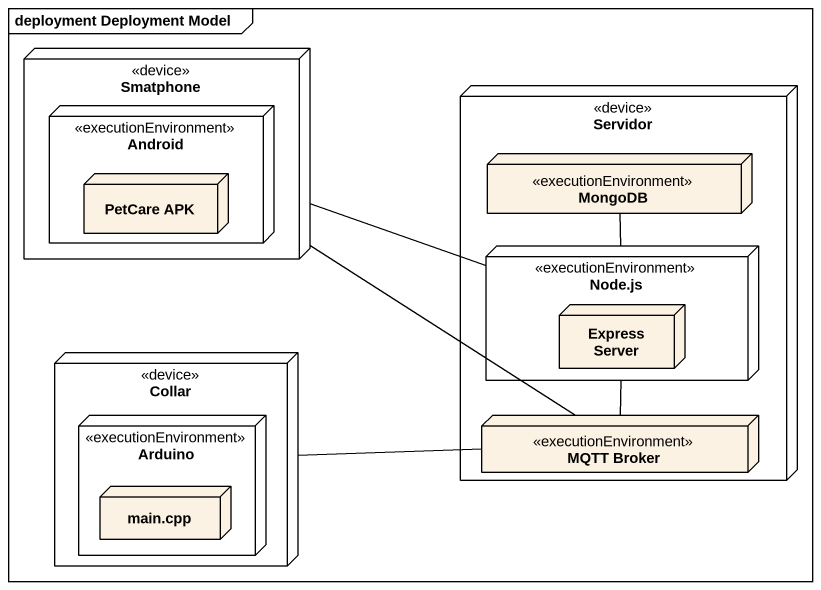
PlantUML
@startuml
mainframe deployment Deployment Model
node Smatphone <<device>> {
  node Android <<executionEnvironment>> {
    node "PetCare APK" as PetCare_APK
  }
}
node Servidor <<device>> {
  node MongoDB <<executionEnvironment>>
  node "Node.js" as Node_js <<executionEnvironment>> {
    node "Express Server" as Express_Server
  }
  node "MQTT Broker" as MQTT_Broker <<executionEnvironment>>
}
node Collar <<device>> {
  node Arduino <<executionEnvironment>> {
    node "main.cpp" as main_cpp
  }
}
Smatphone -right- Node_js
Smatphone -- MQTT_Broker
Node_js -up- MongoDB
Collar -right- MQTT_Broker
MQTT_Broker -up- Node_js
@enduml
